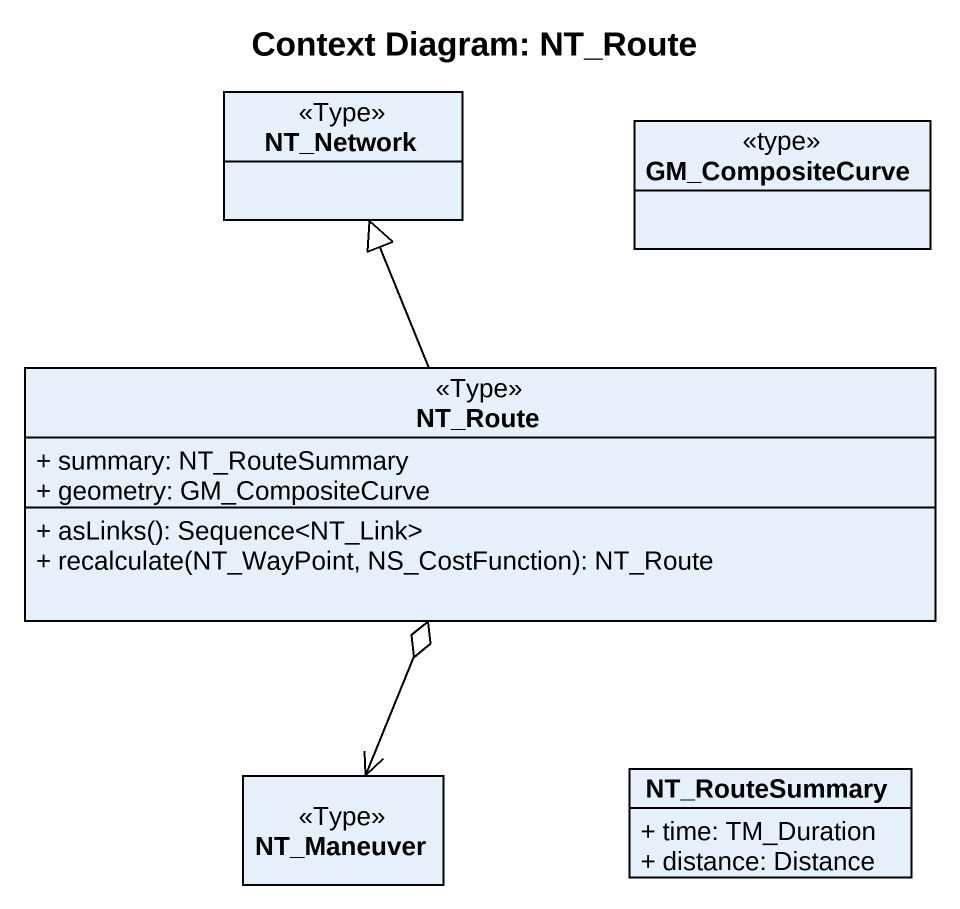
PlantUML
@startuml
title Context Diagram: NT_Route
hide circle
hide empty members
skinparam classAttributeIconSize 0
class NT_Network <<Type>>
class GM_CompositeCurve <<type>>
class NT_Route <<Type>> {
  + summary: NT_RouteSummary
  + geometry: GM_CompositeCurve
  + asLinks(): Sequence<NT_Link>
  + recalculate(NT_WayPoint, NS_CostFunction): NT_Route
}
class NT_Maneuver <<Type>>
class NT_RouteSummary {
  + time: TM_Duration
  + distance: Distance
}
NT_Route -up-|> NT_Network
NT_Maneuver <-up-o NT_Route
@enduml
